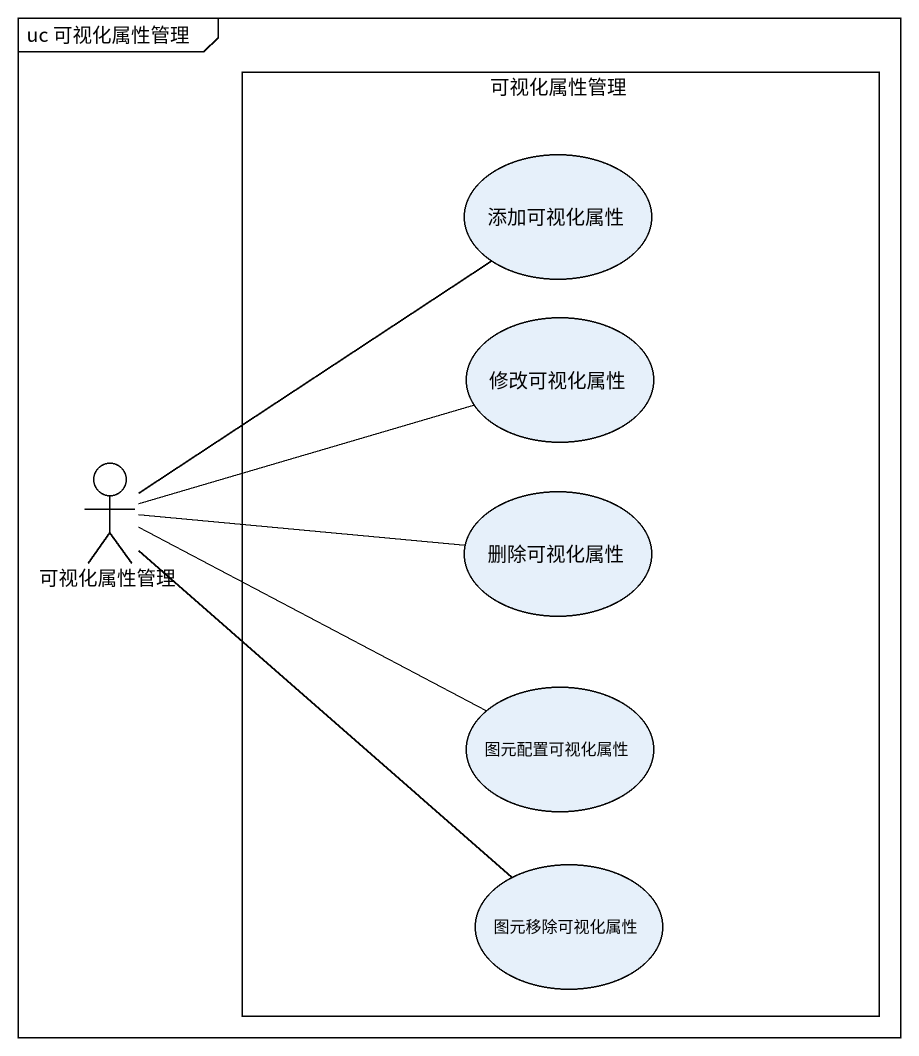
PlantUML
@startuml
mainframe uc 可视化属性管理
rectangle 可视化属性管理 {
  usecase 添加可视化属性
  usecase 修改可视化属性
  usecase 删除可视化属性
  usecase 图元配置可视化属性
  usecase 图元移除可视化属性
}
actor "可视化属性管理" as 可视化属性管理_2
可视化属性管理_2 -up- 添加可视化属性
可视化属性管理_2 -right- 修改可视化属性
可视化属性管理_2 -right- 删除可视化属性
可视化属性管理_2 -right- 图元配置可视化属性
可视化属性管理_2 -- 图元移除可视化属性
@enduml
